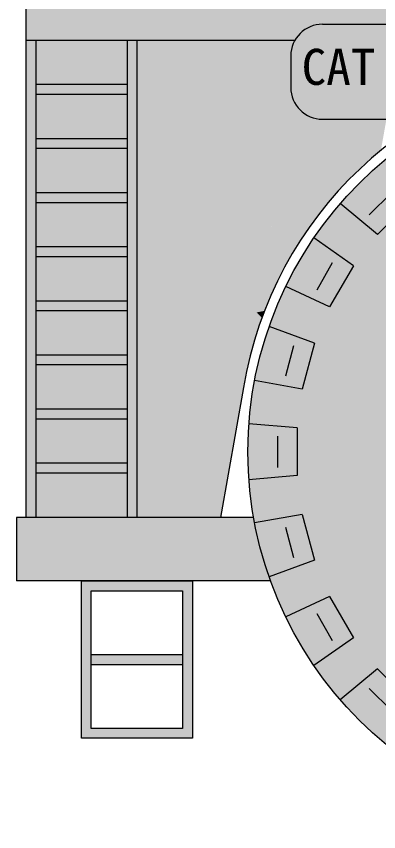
# Model space of a CAD drawing. Units: millimetres, scale not verified. Extents: x -7268 to 7268, y -3651 to 3651.
# Drawn here: x -7268 to -5429, y -3651 to 494 of the extents above; entities that cross this region are included whole.
import ezdxf
from ezdxf.enums import TextEntityAlignment as Align

# ---------------------------------------------------------------- set-up
doc = ezdxf.new("R2010")
doc.units = ezdxf.units.MM
doc.header["$LTSCALE"] = 50
doc.layers.add('0-0', color=7, linetype='Continuous')
doc.layers.add('0-A', color=41, linetype='Continuous')
doc.styles.add('ＭＳ ゴシック', font='')
doc.styles.get('ＭＳ ゴシック').set_extended_font_data('MS Gothic')

msp = doc.modelspace()

# ---------------------------------------------------------------- hatches: boundary and pattern name
at = {"layer": '0-A'}
for points in [[(-5714.33, 453.46, 0.41421), (-5875.31, 292.48)], [(-2229.41, -1719.73, 1), (-6092.86, -1719.73, 1)], [(-5875.31, 131.5, 0.41421), (-5714.33, -29.47)]]:
    msp.add_hatch(color=7, dxfattribs=at).paths.add_polyline_path(points)

# ---------------------------------------------------------------- linework, layer by layer
at = {"layer": '0-0'}
for p, q in [((-7219.7, 1982.74), (-7219.7, -2054.51)), ((-7219.7, 533.95), (-7219.7, 372.97)), ((-5714.33, 453.46), (-5392.38, 453.46)), ((-7219.7, 372.97), (-5853.74, 372.97)), ((-7169.7, 372.97), (-7169.7, -2054.51)), ((-6706.28, 372.97), (-6706.28, -2054.51)), ((-6656.28, 372.97), (-6656.28, -2054.51)), ((-5875.31, 292.48), (-5875.31, 131.5)), ((-7169.7, 147.97), (-6706.28, 147.97)), ((-7169.7, 97.97), (-6706.28, 97.97)), ((-5714.33, -29.47), (-5392.38, -29.47)), ((-7169.7, -127.03), (-6706.28, -127.03)), ((-7169.7, -177.03), (-6706.28, -177.03)), ((-7169.7, -402.03), (-6706.28, -402.03)), ((-7169.7, -452.03), (-6706.28, -452.03)), ((-7169.7, -677.03), (-6706.28, -677.03)), ((-7169.7, -727.03), (-6706.28, -727.03)), ((-7169.7, -952.03), (-6706.28, -952.03)), ((-7169.7, -1002.03), (-6706.28, -1002.03)), ((-7169.7, -1227.03), (-6706.28, -1227.03)), ((-7169.7, -1277.03), (-6706.28, -1277.03)), ((-6115.79, -1393.32), (-6232.38, -2054.51)), ((-7169.7, -1502.03), (-6706.28, -1502.03)), ((-7169.7, -1552.03), (-6706.28, -1552.03)), ((-7169.7, -1777.03), (-6706.28, -1777.03)), ((-7169.7, -1827.03), (-6706.28, -1827.03)), ((-6063.63, -2054.51), (-7268.25, -2054.51)), ((-7268.25, -2054.51), (-7268.25, -2376.46)), ((-5977.8, -2376.46), (-7268.25, -2376.46)), ((-6887.99, -2751.46), (-6424.57, -2751.46)), ((-6887.99, -2801.46), (-6424.57, -2801.46))]:
    msp.add_line(p, q, dxfattribs=at)
at = {"layer": '0-0', "color": 2}
for p, q in [((-5364.83, -403.69), (-5477.18, -516.04)), ((-5264.82, -445.09), (-5435.77, -616.05)), ((-5435.77, -616.05), (-5623.98, -458.13)), ((-5557.11, -774.18), (-5758.36, -633.26)), ((-5664.43, -760.07), (-5743.88, -897.67)), ((-5557.11, -774.18), (-5678, -983.56)), ((-5678, -983.56), (-5900.66, -879.73)), ((-5754.27, -1167.7), (-5985.14, -1083.67)), ((-5861.59, -1181.85), (-5902.71, -1335.33)), ((-5754.27, -1167.7), (-5816.85, -1401.24)), ((-5816.85, -1401.24), (-6058.8, -1358.57)), ((-5842.86, -1598.85), (-6087.61, -1577.44)), ((-5842.86, -1598.85), (-5842.86, -1840.62)), ((-5942.86, -1640.29), (-5942.86, -1799.18)), ((-5842.86, -1840.62), (-6087.61, -1862.03)), ((-5816.85, -2038.23), (-6058.8, -2080.89)), ((-5816.85, -2038.23), (-5754.27, -2271.76)), ((-5902.71, -2104.14), (-5861.59, -2257.62)), ((-5754.27, -2271.76), (-5985.14, -2355.79)), ((-5678, -2455.91), (-5900.66, -2559.74)), ((-5678, -2455.91), (-5557.11, -2665.29)), ((-5743.88, -2541.8), (-5664.43, -2679.4)), ((-5557.11, -2665.29), (-5758.36, -2806.21)), ((-5435.77, -2823.42), (-5623.98, -2981.34)), ((-5435.77, -2823.42), (-5264.82, -2994.37)), ((-5477.18, -2923.43), (-5364.83, -3035.78))]:
    msp.add_line(p, q, dxfattribs=at)
at = {"layer": '0-0'}
for points in [[(-6937.99, -3176.46), (-6937.99, -2376.46), (-6374.57, -2376.46), (-6374.57, -3176.46)], [(-6887.99, -3126.46), (-6887.99, -2426.46), (-6424.57, -2426.46), (-6424.57, -3126.46)]]:
    msp.add_lwpolyline(points, close=True, dxfattribs=at)
at = {"layer": '0-0', "color": 2}
msp.add_circle((-4161.13, -1719.73), 1931.73, dxfattribs=at)
at = {"layer": '0-0'}
for centre, radius, start, end in [((-5714.33, 292.48), 160.98, 90, 180), ((-4161.13, -1719.73), 1981.73, 22.23818, 170.51943), ((-5714.33, 131.5), 160.98, 180, 270)]:
    msp.add_arc(centre, radius, start, end, dxfattribs=at)
at = {"layer": '0-A', "color": 31}
for points in [[(-7219.7, 533.95), (-7219.7, 372.97), (-5730.06, 452.74)], [(-7219.7, 533.95), (-5730.06, 452.74), (-5714.33, 453.46)], [(-7219.7, 533.95), (-5714.33, 453.46), (-5396.69, 453.36)], [(-7219.7, 533.95), (-5396.69, 453.36), (-5384.42, 453.32)], [(-2148.92, 533.95), (-7219.7, 533.95), (-5384.42, 453.32)], [(-7219.7, 372.97), (-5740.94, 451.36), (-5730.06, 452.74)], [(-7219.7, 372.97), (-5755.67, 448.22), (-5740.94, 451.36)], [(-7219.7, 372.97), (-5769.62, 443.57), (-5755.67, 448.22)], [(-7219.7, 372.97), (-5781.09, 438.92), (-5769.62, 443.57)], [(-7219.7, 372.97), (-5789.4, 434.86), (-5781.09, 438.92)], [(-7219.7, 372.97), (-5797.33, 430.54), (-5789.4, 434.86)], [(-7219.7, 372.97), (-5806.83, 424.12), (-5797.33, 430.54)], [(-7219.7, 372.97), (-5814.82, 418.42), (-5806.83, 424.12)], [(-7219.7, 372.97), (-5824.97, 409.58), (-5814.82, 418.42)], [(-7219.7, 372.97), (-5832.89, 401.39), (-5824.97, 409.58)], [(-7219.7, 372.97), (-5841.21, 391.89), (-5832.89, 401.39)], [(-7219.7, 372.97), (-5846.78, 383.84), (-5841.21, 391.89)], [(-7219.7, 372.97), (-5853.74, 372.97), (-5846.78, 383.84)]]:
    msp.add_solid(points, dxfattribs=at)
at = {"layer": '0-A', "color": 7}
for points in [[(-5714.33, 453.46), (-5392.38, 453.46), (-5875.31, 292.48), (-5875.29, 128.81)], [(-5392.38, 453.46), (-5231.44, 297.84), (-5875.29, 128.81), (-5714.33, -29.47)], [(-7219.7, 372.97), (-7169.7, 372.97), (-7219.7, -2054.51), (-7169.7, -2054.51)], [(-6706.28, 372.97), (-6656.28, 372.97), (-6706.28, -2054.51), (-6656.28, -2054.51)], [(-5231.44, 297.84), (-5231.4, 131.5), (-5714.33, -29.47), (-5392.38, -29.47)], [(-7169.7, 147.97), (-6706.28, 147.97), (-7169.7, 97.97), (-6706.28, 97.97)], [(-7169.7, -127.03), (-6706.28, -127.03), (-7169.7, -177.03), (-6706.28, -177.03)], [(-7169.7, -402.03), (-6706.28, -402.03), (-7169.7, -452.03), (-6706.28, -452.03)], [(-7169.7, -677.03), (-6706.28, -677.03), (-7169.7, -727.03), (-6706.28, -727.03)], [(-7169.7, -952.03), (-6706.28, -952.03), (-7169.7, -1002.03), (-6706.28, -1002.03)], [(-7169.7, -1227.03), (-6706.28, -1227.03), (-7169.7, -1277.03), (-6706.28, -1277.03)], [(-7169.7, -1502.03), (-6706.28, -1502.03), (-7169.7, -1552.03), (-6706.28, -1552.03)], [(-7169.7, -1777.03), (-6706.28, -1777.03), (-7169.7, -1827.03), (-6706.28, -1827.03)], [(-6374.57, -2376.46), (-6937.99, -2376.46), (-6887.99, -2426.46)], [(-6937.99, -3176.46), (-6887.99, -2426.46), (-6937.99, -2376.46)], [(-6374.57, -2376.46), (-6887.99, -2426.46), (-6424.57, -2426.46)], [(-6424.57, -3126.46), (-6374.57, -3176.46), (-6374.57, -2376.46)], [(-6374.57, -2376.46), (-6424.57, -2426.46), (-6424.57, -3126.46)], [(-6937.99, -3176.46), (-6887.99, -3126.46), (-6887.99, -2426.46)], [(-6887.99, -2751.46), (-6424.57, -2751.46), (-6887.99, -2801.46), (-6424.57, -2801.46)], [(-6937.99, -3176.46), (-6374.57, -3176.46), (-6424.57, -3126.46)], [(-6937.99, -3176.46), (-6424.57, -3126.46), (-6887.99, -3126.46)]]:
    msp.add_solid(points, dxfattribs=at)
at = {"layer": '0-A'}
for points in [[(-7169.7, 372.97), (-6656.28, 372.97), (-7169.7, -2054.51), (-6656.28, -2054.51)], [(-5857.95, 365.24), (-5853.74, 372.97), (-6656.28, 372.97)], [(-6656.28, 372.97), (-6656.28, -2054.51), (-5868.11, 340.23)], [(-6656.28, 372.97), (-5868.11, 340.23), (-5866.44, 345.28)], [(-6656.28, 372.97), (-5866.44, 345.28), (-5864.32, 351.1)], [(-6656.28, 372.97), (-5864.32, 351.1), (-5861.17, 358.73)], [(-6656.28, 372.97), (-5861.17, 358.73), (-5857.95, 365.24)], [(-6656.28, -2054.51), (-5869.84, 333.76), (-5868.11, 340.23)], [(-6656.28, -2054.51), (-5871.75, 326.86), (-5869.84, 333.76)], [(-6656.28, -2054.51), (-5873.5, 317.1), (-5871.75, 326.86)], [(-6656.28, -2054.51), (-5874.27, 310.79), (-5873.5, 317.1)], [(-6656.28, -2054.51), (-5875.04, 303.89), (-5874.27, 310.79)], [(-6656.28, -2054.51), (-5875.25, 297.92), (-5875.04, 303.89)], [(-6656.28, -2054.51), (-5875.33, 289.91), (-5875.25, 297.92)], [(-6656.28, -2054.51), (-5875.38, 274.44), (-5875.33, 289.91)], [(-6656.28, -2054.51), (-5875.25, 258.75), (-5875.38, 274.44)], [(-6656.28, -2054.51), (-5875.33, 243.03), (-5875.25, 258.75)], [(-6656.28, -2054.51), (-5875.38, 229.69), (-5875.33, 243.03)], [(-6656.28, -2054.51), (-5875.33, 210.72), (-5875.38, 229.69)], [(-6656.28, -2054.51), (-5875.29, 196.19), (-5875.33, 210.72)], [(-6656.28, -2054.51), (-5875.21, 180.12), (-5875.29, 196.19)], [(-6656.28, -2054.51), (-5875.29, 164.05), (-5875.21, 180.12)], [(-6656.28, -2054.51), (-5875.33, 148.92), (-5875.29, 164.05)], [(-6656.28, -2054.51), (-5875.29, 141.42), (-5875.33, 148.92)], [(-6656.28, -2054.51), (-5875.29, 128.81), (-5875.29, 141.42)], [(-6656.28, -2054.51), (-5874.86, 117.47), (-5875.29, 128.81)], [(-6656.28, -2054.51), (-5872.69, 102.81), (-5874.86, 117.47)], [(-6656.28, -2054.51), (-5869.54, 88.79), (-5872.69, 102.81)], [(-6656.28, -2054.51), (-5865.02, 74.85), (-5869.54, 88.79)], [(-6656.28, -2054.51), (-5859.28, 61.47), (-5865.02, 74.85)], [(-6656.28, -2054.51), (-6232.38, -2054.51), (-5859.28, 61.47)], [(-5859.27, 61.48), (-5897.48, -155.21), (-5855.72, 54.54)], [(-5855.72, 54.54), (-5897.48, -155.21), (-5851.71, 47.59)], [(-5851.71, 47.59), (-5897.48, -155.21), (-5847.36, 40.85)], [(-5847.36, 40.85), (-5897.48, -155.21), (-5842.68, 34.33)], [(-5842.68, 34.33), (-5897.48, -155.21), (-5837.67, 28.06)], [(-5837.67, 28.06), (-5897.48, -155.21), (-5832.37, 22.04)], [(-5832.37, 22.04), (-5897.48, -155.21), (-5826.77, 16.3)], [(-5826.77, 16.3), (-5897.48, -155.21), (-5820.89, 10.84)], [(-5897.48, -155.21), (-5640.43, -172.53), (-5820.89, 10.84)], [(-5820.89, 10.84), (-5640.43, -172.53), (-5814.74, 5.68)], [(-5814.74, 5.68), (-5640.43, -172.53), (-5808.35, 0.83)], [(-5808.35, 0.83), (-5640.43, -172.53), (-5801.72, -3.69)], [(-5801.72, -3.69), (-5640.43, -172.53), (-5794.87, -7.88)], [(-5794.87, -7.88), (-5640.43, -172.53), (-5787.83, -11.72)], [(-5787.83, -11.72), (-5640.43, -172.53), (-5780.6, -15.2)], [(-5780.6, -15.2), (-5640.43, -172.53), (-5773.21, -18.32)], [(-5773.21, -18.32), (-5640.43, -172.53), (-5765.67, -21.07)], [(-5765.67, -21.07), (-5640.43, -172.53), (-5758, -23.44)], [(-5758, -23.44), (-5640.43, -172.53), (-5750.23, -25.42)], [(-5750.23, -25.42), (-5640.43, -172.53), (-5742.36, -27.01)], [(-5742.36, -27.01), (-5640.43, -172.53), (-5734.43, -28.21)], [(-5734.43, -28.21), (-5640.43, -172.53), (-5726.45, -29.02)], [(-5726.45, -29.02), (-5640.43, -172.53), (-5718.43, -29.42)], [(-5718.43, -29.42), (-5640.43, -172.53), (-5714.33, -29.47)], [(-5630.35, -29.47), (-5714.33, -29.47), (-5640.43, -172.53)], [(-5640.43, -172.53), (-5417.93, -187.51), (-5389.72, -29.45)], [(-5640.43, -172.53), (-5389.72, -29.45), (-5392.38, -29.47)], [(-5640.43, -172.53), (-5392.38, -29.47), (-5630.35, -29.47)], [(-5439.48, -205.51), (-5897.48, -155.21), (-5955.71, -485.43)], [(-5439.48, -205.51), (-5417.93, -187.51), (-5897.48, -155.21)], [(-5955.71, -485.43), (-5462.53, -225.09), (-5439.48, -205.51)], [(-5955.71, -485.43), (-5482.84, -243.17), (-5462.53, -225.09)], [(-5955.71, -485.43), (-5497.96, -256.59), (-5482.84, -243.17)], [(-5955.71, -485.43), (-5519.91, -276.96), (-5497.96, -256.59)], [(-5955.71, -485.43), (-5545.71, -301.85), (-5519.91, -276.96)], [(-5955.71, -485.43), (-5567.32, -323.2), (-5545.71, -301.85)], [(-5955.71, -485.43), (-5590.77, -347.24), (-5567.32, -323.2)], [(-5955.71, -485.43), (-5615.01, -373.04), (-5590.77, -347.24)], [(-5955.71, -485.43), (-5637.54, -397.74), (-5615.01, -373.04)], [(-5955.71, -485.43), (-5658.23, -421.31), (-5637.54, -397.74)], [(-5955.71, -485.43), (-5680.04, -446.86), (-5658.23, -421.31)], [(-5955.71, -485.43), (-5702.44, -474.04), (-5680.04, -446.86)], [(-5955.71, -485.43), (-6048.55, -1011.94), (-6008.94, -1003.6)], [(-5955.71, -485.43), (-6008.94, -1003.6), (-6000.42, -981.74)], [(-5955.71, -485.43), (-6000.42, -981.74), (-5990.47, -957.57)], [(-5955.71, -485.43), (-5990.47, -957.57), (-5980.12, -933.21)], [(-5955.71, -485.43), (-5980.12, -933.21), (-5969.18, -908.52)], [(-5955.71, -485.43), (-5969.18, -908.52), (-5958.18, -884.09)], [(-5955.71, -485.43), (-5958.18, -884.09), (-5946.52, -859.53)], [(-5955.71, -485.43), (-5721.57, -498.27), (-5702.44, -474.04)], [(-5769.58, -561.92), (-5749.71, -534.97), (-5955.71, -485.43)], [(-5955.71, -485.43), (-5946.52, -859.53), (-5934.21, -834.57)], [(-5955.71, -485.43), (-5934.21, -834.57), (-5921.63, -809.75)], [(-5955.71, -485.43), (-5921.63, -809.75), (-5908.4, -784.27)], [(-5955.71, -485.43), (-5908.4, -784.27), (-5895.11, -760.17)], [(-5955.71, -485.43), (-5895.11, -760.17), (-5885.87, -743.6)], [(-5955.71, -485.43), (-5885.87, -743.6), (-5858.53, -697.17)], [(-5955.71, -485.43), (-5858.53, -697.17), (-5844.77, -674.31)], [(-5955.71, -485.43), (-5844.77, -674.31), (-5829.84, -651.06)], [(-5955.71, -485.43), (-5829.84, -651.06), (-5815.04, -627.94)], [(-5955.71, -485.43), (-5815.04, -627.94), (-5799.06, -604.3)], [(-5955.71, -485.43), (-5799.06, -604.3), (-5781.7, -579.08)], [(-5955.71, -485.43), (-5781.7, -579.08), (-5769.58, -561.92)], [(-5955.71, -485.43), (-5749.71, -534.97), (-5741.87, -524.47)], [(-5955.71, -485.43), (-5741.87, -524.47), (-5721.57, -498.27)], [(-6048.55, -1011.94), (-6104.29, -1328.97), (-6095.44, -1288.57)], [(-6048.55, -1011.94), (-6095.44, -1288.57), (-6091.51, -1271.45)], [(-6048.55, -1011.94), (-6091.51, -1271.45), (-6087.32, -1253.64)], [(-6048.55, -1011.94), (-6087.32, -1253.64), (-6083.48, -1238.09)], [(-6048.55, -1011.94), (-6083.48, -1238.09), (-6079.29, -1221.72)], [(-6048.55, -1011.94), (-6079.29, -1221.72), (-6074.92, -1205.26)], [(-6048.55, -1011.94), (-6074.92, -1205.26), (-6070.47, -1188.88)], [(-6048.55, -1011.94), (-6070.47, -1188.88), (-6065.84, -1172.38)], [(-6048.55, -1011.94), (-6065.84, -1172.38), (-6061.04, -1156.09)], [(-6048.55, -1011.94), (-6061.04, -1156.09), (-6056.02, -1139.5)], [(-6048.55, -1011.94), (-6056.02, -1139.5), (-6050.78, -1122.64)], [(-6048.55, -1011.94), (-6050.78, -1122.64), (-6045.36, -1105.7)], [(-6048.55, -1011.94), (-6022.2, -1038.79), (-6008.94, -1003.6)], [(-6048.55, -1011.94), (-6045.36, -1105.7), (-6039.68, -1088.72)], [(-6048.55, -1011.94), (-6039.68, -1088.72), (-6031.37, -1064.2)], [(-6048.55, -1011.94), (-6031.37, -1064.2), (-6022.2, -1038.79)], [(-7268.25, -2376.46), (-6058.8, -2080.89), (-6063.63, -2054.51)], [(-7268.25, -2376.46), (-6063.63, -2054.51), (-7268.25, -2054.51)], [(-7268.25, -2376.46), (-6048.31, -2132.38), (-6058.8, -2080.89)], [(-7268.25, -2376.46), (-6037.92, -2177.03), (-6048.31, -2132.38)], [(-7268.25, -2376.46), (-6025.1, -2224.78), (-6037.92, -2177.03)], [(-7268.25, -2376.46), (-6016.04, -2258.6), (-6025.1, -2224.78)], [(-7268.25, -2376.46), (-6003.66, -2300.37), (-6016.04, -2258.6)], [(-7268.25, -2376.46), (-5985.14, -2355.79), (-6003.66, -2300.37)], [(-7268.25, -2376.46), (-5977.8, -2376.46), (-5985.14, -2355.79)]]:
    msp.add_solid(points, dxfattribs=at)

# ---------------------------------------------------------------- texts
at = {"layer": '0-0', "color": 1, "style": 'ＭＳ ゴシック'}
msp.add_text('CAT', height=183.3, dxfattribs=at).set_placement((-5820.12, 90.17), align=Align.BOTTOM_LEFT)

doc.saveas('drawing.dxf')
